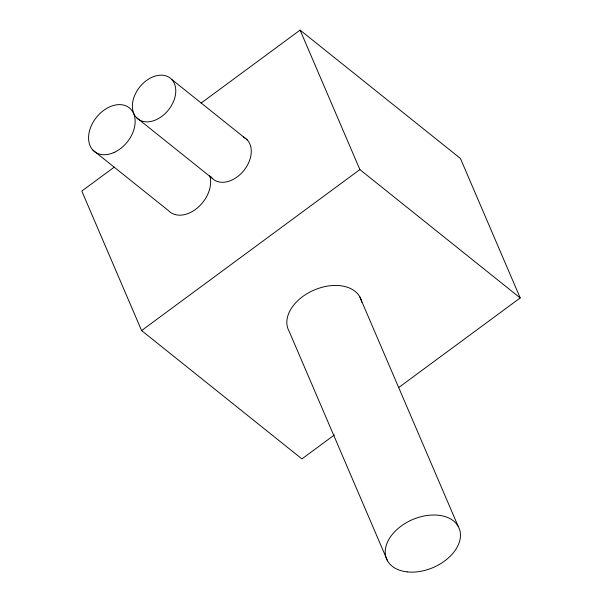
<?xml version="1.0" encoding="UTF-8"?>
<svg xmlns="http://www.w3.org/2000/svg" width="602" height="602" viewBox="0 0 602 602"><rect width="100%" height="100%" fill="white"/><g stroke="black" fill="none" stroke-linecap="round" stroke-linejoin="round"><path stroke-width="0.9" d="M114.275 167.123L81.797 191.067L141.583 330.558L301.911 458.905L334.388 434.953M201.143 103.062L300.089 30.1L460.417 158.446L520.203 297.937L398.592 387.613M141.583 330.558L359.876 169.583L520.203 297.937M171.69 79.404A26.044 18.384 -51.3 0 1 156.242 119.693A26.044 18.384 -51.3 0 1 134.291 96.403A26.044 18.384 -51.3 0 1 171.69 79.404L247.189 139.852M136.458 117.593L211.964 178.041M92.949 150.161L168.455 210.61A27.948 19.731 -51.3 0 0 197.607 207.765A27.948 19.731 -51.3 0 0 209.692 175.536M300.089 30.1L359.876 169.583M359.725 296.666L458.122 526.223M387.56 560.921L289.171 331.356A39.378 26.097 -23.2 0 1 315.486 289.479A39.378 26.097 -23.2 0 1 361.779 302.272M243.313 137.023A26.044 18.384 -51.3 0 1 243.742 170.667A26.044 18.384 -51.3 0 1 210.926 176.8M407.148 571.885A39.378 26.097 -23.2 0 0 460.304 532.687A39.378 26.097 -23.2 0 0 401.067 526.14A39.378 26.097 -23.2 0 0 407.148 571.885M114.184 152.411A27.948 19.731 -51.3 0 0 130.762 109.18A27.948 19.731 -51.3 0 0 90.624 127.421A27.948 19.731 -51.3 0 0 114.184 152.411"/></g></svg>
